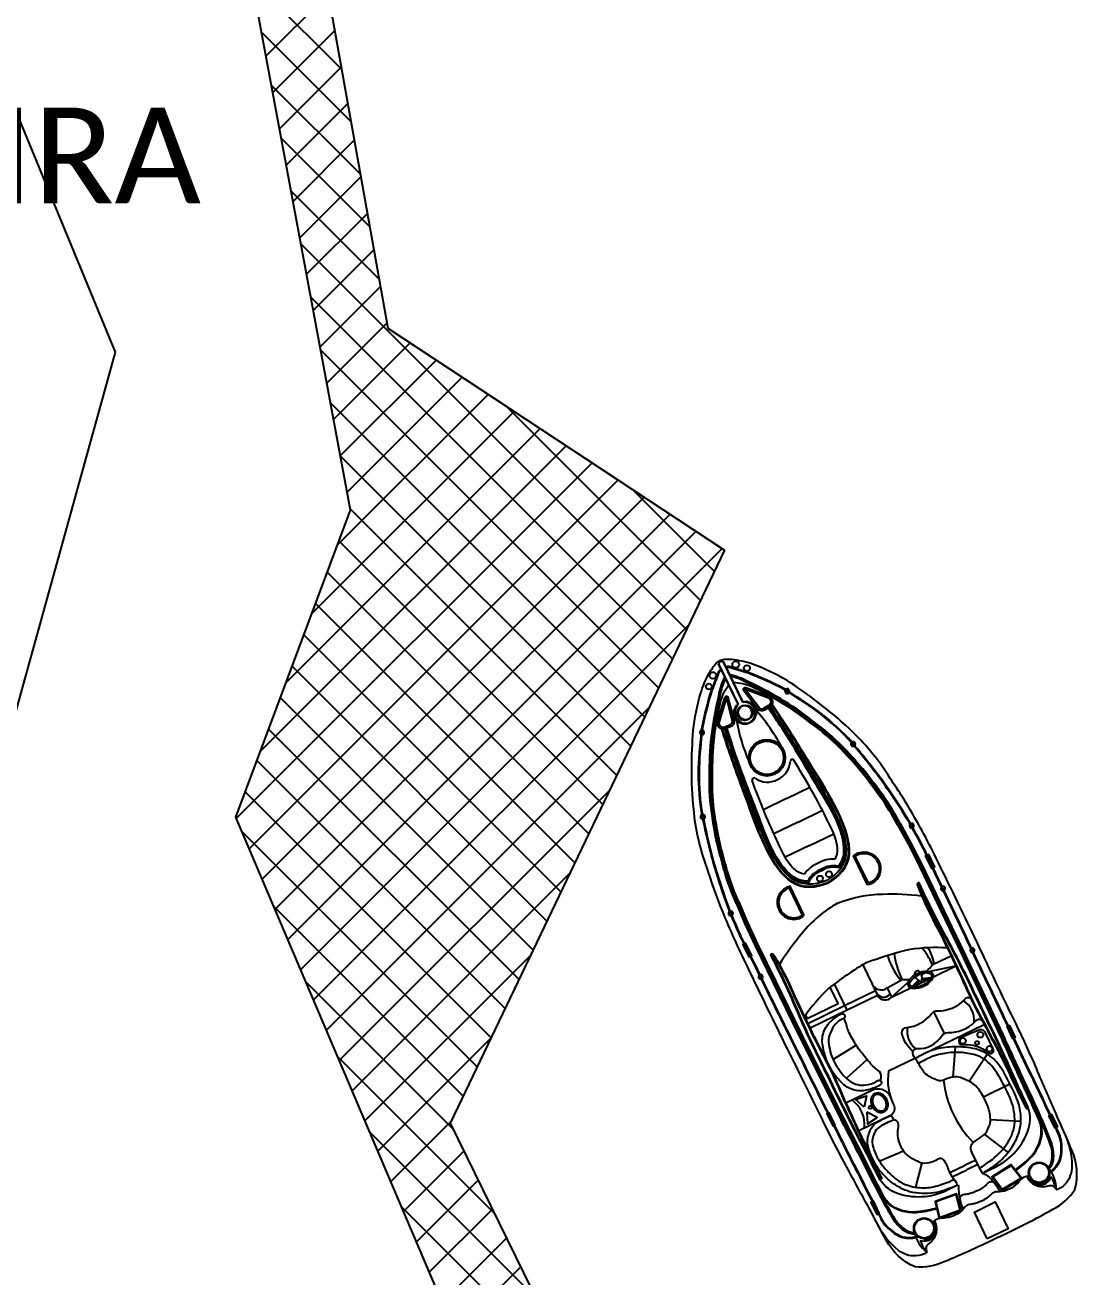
# Model space of a CAD drawing. Header units: metres. Extents: x 284941 to 286951, y 2024447 to 2026344.
# Drawn here: x 285543.8 to 285653.3, y 2024531.2 to 2024661.6 of the extents above; entities that cross this region are included whole.
import ezdxf

# ---------------------------------------------------------------- set-up
doc = ezdxf.new("R2010")
doc.units = ezdxf.units.M
for name, color, linetype in [('PORT', 5, 'Continuous'), ('PORT TEXT', 7, 'Continuous'), ('village', 3, 'Continuous')]:
    doc.layers.add(name, color=color, linetype=linetype)
doc.styles.get("Standard").update_dxf_attribs({"font": 'calibri.ttf'})

msp = doc.modelspace()

# ---------------------------------------------------------------- linework, layer by layer
at = {"color": 32, "true_color": 0xcd6928}
for p, q in [((285623.11, 2024581.03), (285625.53, 2024582.2)), ((285623.11, 2024581.03), (285620.69, 2024579.85)), ((285624.3, 2024578.57), (285626.83, 2024579.8)), ((285624.3, 2024578.57), (285621.77, 2024577.35)), ((285625.49, 2024576.12), (285628.03, 2024577.35)), ((285625.49, 2024576.12), (285622.95, 2024574.89)), ((285637.9, 2024563.01), (285640.73, 2024563.57)), ((285638.35, 2024562.41), (285640.73, 2024563.57)), ((285636.85, 2024562.1), (285636.19, 2024561.42)), ((285636.48, 2024561.5), (285637.89, 2024562.19)), ((285637.19, 2024562.27), (285638.16, 2024562.37)), ((285637.21, 2024562.12), (285638.07, 2024562.21)), ((285633.57, 2024561.28), (285634.03, 2024560.32)), ((285634.03, 2024560.32), (285635.78, 2024561.88)), ((285634.03, 2024560.32), (285636.03, 2024561.28)), ((285636.96, 2024561.99), (285636.38, 2024561.4)), ((285629.2, 2024559.44), (285625.32, 2024557.56)), ((285629.42, 2024558.97), (285625.55, 2024557.09)), ((285639.55, 2024556.55), (285638.45, 2024558.82)), ((285637.24, 2024554.34), (285643.69, 2024557.47)), ((285627.93, 2024553.83), (285630.35, 2024555.32)), ((285640.46, 2024551.99), (285640.71, 2024555.15)), ((285642.11, 2024551.58), (285644, 2024554.4)), ((285629.33, 2024551.87), (285631.49, 2024553.83)), ((285643.6, 2024549.95), (285646.34, 2024551.31)), ((285644.35, 2024547.59), (285647.51, 2024547.42)), ((285643.7, 2024546.03), (285646.18, 2024544.15)), ((285632.76, 2024543.25), (285635.28, 2024544.3)), ((285636.56, 2024540.52), (285637.21, 2024543.07)), ((285640.09, 2024542.05), (285641.64, 2024542.8)), ((285642.8, 2024543.36), (285641.64, 2024542.8)), ((285643.03, 2024542.9), (285641.87, 2024542.33)), ((285640.35, 2024541.6), (285641.87, 2024542.33)), ((285650.26, 2024541.37), (285650.32, 2024541.33)), ((285637.43, 2024535.15), (285637.43, 2024535.07))]:
    msp.add_line(p, q, dxfattribs=at)
for points in [[(285645.25, 2024535.36, -0.01736), (285639.53, 2024532.75, -0.12634), (285636.49, 2024532.22, -0.172899), (285633.49, 2024535.01, -0.013884), (285631.89, 2024538.02, -0.008973), (285629.56, 2024542.3, -0.01509), (285627, 2024547.24, 0.002245), (285623.2, 2024554.94, -0.003342), (285619.03, 2024563.51, -0.016984), (285616.42, 2024569.33, -0.024546), (285614.81, 2024573.87, -0.067942), (285613.43, 2024579.89, -0.033948), (285613.24, 2024584.15, -0.022001), (285613.39, 2024588.12, -0.042872), (285614.15, 2024591.93, -0.059514), (285615.02, 2024594.01, -0.046364), (285615.64, 2024594.94, -0.104882), (285616.15, 2024595.38, -0.104882)], [(285645.25, 2024535.36, 0.01736), (285650.84, 2024538.23, 0.12634), (285653.14, 2024540.29, 0.172899), (285652.81, 2024544.37, 0.013884), (285651.44, 2024547.5, 0.008973), (285649.52, 2024551.97, 0.01509), (285647.23, 2024557.05, -0.002245), (285643.53, 2024564.8, 0.003342), (285639.39, 2024573.38, 0.016984), (285636.44, 2024579.04, 0.024546), (285633.88, 2024583.11, 0.067942), (285630, 2024587.92, 0.033948), (285626.77, 2024590.72, 0.022001), (285623.57, 2024593.05, 0.042872), (285620.1, 2024594.82, 0.059514), (285617.93, 2024595.42, 0.046364), (285616.82, 2024595.51, 0.104882), (285616.15, 2024595.38, 0.104882)], [(285648.74, 2024551.97, -0.006425), (285646.51, 2024556.73, -0.002217), (285642.83, 2024564.46, 0.003368), (285638.69, 2024573.13, 0.024633), (285635.95, 2024578.52, 0.015037), (285633.78, 2024581.88, 0.025439), (285632.48, 2024583.7, 0.013843), (285629.54, 2024587.3, 0.040266), (285626.29, 2024590.19, 0.016729), (285622.9, 2024592.43, 0.029739), (285619.12, 2024594.15, -0.01525), (285617.26, 2024594.72, 0.132389), (285616.91, 2024594.75, 0.028442), (285616.76, 2024594.73, 0.028442)], [(285648.67, 2024551.94, -0.006424), (285646.44, 2024556.7, -0.002217), (285642.76, 2024564.43, 0.003368), (285638.62, 2024573.1, 0.024633), (285635.89, 2024578.49, 0.015038), (285633.71, 2024581.84, 0.025461), (285632.42, 2024583.65, 0.013839), (285629.49, 2024587.25, 0.040238), (285626.25, 2024590.13, 0.016715), (285622.86, 2024592.37, 0.029693), (285619.1, 2024594.07, -0.015234), (285617.23, 2024594.64, 0.134036), (285616.92, 2024594.68, 0.024879), (285616.8, 2024594.66, 0.024879)], [(285630.04, 2024542.91, 0.006425), (285627.69, 2024547.61, 0.002217), (285623.9, 2024555.29, -0.003368), (285619.66, 2024563.91, -0.024633), (285617.12, 2024569.4, -0.015037), (285615.83, 2024573.18, -0.025439), (285615.21, 2024575.33, -0.013843), (285614.2, 2024579.86, -0.040266), (285613.95, 2024584.2, -0.016729), (285614.29, 2024588.26, -0.029739), (285615.28, 2024592.28, 0.01525), (285615.99, 2024594.1, -0.132389), (285616.18, 2024594.4, -0.028442), (285616.28, 2024594.5, -0.028442)], [(285630.11, 2024542.94, 0.006424), (285627.76, 2024547.64, 0.002217), (285623.97, 2024555.32, -0.003368), (285619.73, 2024563.94, -0.024633), (285617.19, 2024569.42, -0.015038), (285615.91, 2024573.21, -0.025461), (285615.29, 2024575.35, -0.013839), (285614.28, 2024579.87, -0.040238), (285614.03, 2024584.2, -0.016715), (285614.36, 2024588.25, -0.029693), (285615.35, 2024592.26, 0.015234), (285616.06, 2024594.08, -0.134036), (285616.23, 2024594.35, -0.024879), (285616.32, 2024594.43, -0.024879)], [(285617.84, 2024570.12, -0.031596), (285616.63, 2024573.45, -0.004928), (285616.02, 2024575.72, -0.02844), (285615.27, 2024579.75, -0.042875), (285615.09, 2024583.87, -0.035347), (285615.35, 2024587.97, -0.024093), (285616.05, 2024591.73, -0.079837), (285616.68, 2024593.68)], [(285617.91, 2024570.15, -0.031592), (285616.71, 2024573.47, -0.004926), (285616.09, 2024575.74, -0.028436), (285615.34, 2024579.76, -0.042895), (285615.17, 2024583.86, -0.035363), (285615.43, 2024587.96, -0.024111), (285616.12, 2024591.72, -0.077658), (285616.72, 2024593.59, -0.077658)], [(285617.98, 2024570.18, -0.031588), (285616.78, 2024573.49, -0.004924), (285616.16, 2024575.75, -0.028433), (285615.42, 2024579.77, -0.042917), (285615.24, 2024583.86, -0.035379), (285615.5, 2024587.95, -0.02413), (285616.2, 2024591.7, -0.075408), (285616.76, 2024593.51, -0.075408)], [(285634.94, 2024578.41, 0.031596), (285633.08, 2024581.42, 0.004928), (285631.68, 2024583.31, 0.02844), (285628.97, 2024586.39, 0.042875), (285625.85, 2024589.08, 0.035347), (285622.46, 2024591.42, 0.024093), (285619.08, 2024593.2, 0.079837), (285617.16, 2024593.92)], [(285634.87, 2024578.37, 0.031592), (285633.01, 2024581.37, 0.004926), (285631.61, 2024583.26, 0.028436), (285628.92, 2024586.34, 0.042895), (285625.8, 2024589.02, 0.035363), (285622.43, 2024591.36, 0.024111), (285619.05, 2024593.13, 0.077658), (285617.2, 2024593.83, 0.077658)], [(285634.8, 2024578.34, 0.031588), (285632.95, 2024581.33, 0.004924), (285631.55, 2024583.21, 0.028433), (285628.86, 2024586.28, 0.042917), (285625.76, 2024588.96, 0.035379), (285622.39, 2024591.29, 0.02413), (285619.01, 2024593.07, 0.075408), (285617.25, 2024593.74, 0.075408)], [(285618.12, 2024570.25, -0.031581), (285616.93, 2024573.53, -0.00492), (285616.31, 2024575.79, -0.028426), (285615.57, 2024579.78, -0.042959), (285615.4, 2024583.86, -0.035411), (285615.65, 2024587.93, -0.028829), (285616.24, 2024591.08, -0.092336), (285617.08, 2024592.86, -0.080328)], [(285634.66, 2024578.27, 0.031581), (285632.83, 2024581.24, 0.00492), (285631.43, 2024583.12, 0.028426), (285628.76, 2024586.18, 0.042959), (285625.67, 2024588.84, 0.035411), (285622.31, 2024591.16, 0.028829), (285619.48, 2024592.65, 0.092336), (285617.56, 2024593.09, 0.080328)], [(285621.33, 2024590.54), (285620.79, 2024590.23, -0.382221), (285620.12, 2024590.3), (285618.69, 2024592.21, -0.786544), (285618.87, 2024592.59), (285621.28, 2024591.67, -0.616464), (285621.33, 2024590.54, -3.844907)], [(285616.75, 2024588.32), (285617.32, 2024588.55, 0.382221), (285617.68, 2024589.12), (285617.07, 2024591.43, 0.786544), (285616.65, 2024591.52), (285615.88, 2024589.06, 0.616464), (285616.75, 2024588.32, 3.844907)], [(285634.67, 2024578.26), (285635.75, 2024576.28), (285636.94, 2024573.95), (285638.77, 2024570.1), (285641.33, 2024564.82), (285645.34, 2024556.31, 0.002601), (285647.47, 2024551.66, -0.00441), (285649.28, 2024547.72, -0.002867), (285649.53, 2024547.12, -0.002867)], [(285634.8, 2024578.34), (285635.88, 2024576.35), (285637.08, 2024574.02), (285638.91, 2024570.16), (285641.47, 2024564.88), (285645.48, 2024556.37, 0.002601), (285647.61, 2024551.73, -0.00441), (285649.42, 2024547.78, -0.012997), (285650.53, 2024545.02, -0.113276), (285650.71, 2024543.41, -0.142458), (285650.36, 2024542.56, -0.142458)], [(285634.87, 2024578.37), (285635.95, 2024576.38), (285637.14, 2024574.05), (285638.98, 2024570.2), (285641.54, 2024564.92), (285645.55, 2024556.4, 0.002601), (285647.68, 2024551.76, -0.004411), (285649.49, 2024547.81, -0.013003), (285650.61, 2024545.04, -0.113337), (285650.79, 2024543.4, -0.144821), (285650.41, 2024542.5, -0.138987)], [(285634.94, 2024578.41), (285636.02, 2024576.42), (285637.21, 2024574.08), (285639.05, 2024570.23), (285641.61, 2024564.95), (285645.62, 2024556.44, 0.002601), (285647.75, 2024551.79, -0.004411), (285649.56, 2024547.84, -0.013009), (285650.68, 2024545.07, -0.113396), (285650.86, 2024543.39, -0.146005), (285650.45, 2024542.44, -1.595219)], [(285631.54, 2024572.02), (285630.07, 2024575.06, -0.483063), (285632.7, 2024574.5, -0.50024), (285631.54, 2024572.02, -0.418424)], [(285624.95, 2024568.83), (285623.48, 2024571.87, 0.483063), (285622.29, 2024569.45, 0.50024), (285624.95, 2024568.83, 0.418424)], [(285643.52, 2024542), (285644.89, 2024542.66, 0.202722), (285648.3, 2024546.58, 0.178768), (285648.16, 2024549.1, -0.010028), (285646.17, 2024553.44, 0.005356), (285642.79, 2024560.55, 0.016605), (285639.92, 2024566.25, -0.018921), (285636.96, 2024572.16, 0.925873), (285636.72, 2024572.08, 0.041202), (285637.13, 2024570.98, 0.024461), (285638.78, 2024567.56, -0.012888), (285641.92, 2024560.97, 0.019359), (285643.86, 2024557.16, -0.002375), (285646.11, 2024552.76, 0.006386), (285647.46, 2024549.91, 0.013656), (285648.02, 2024548.79, 0.862706), (285648.25, 2024548.87, -0.648089)], [(285648.17, 2024548.85, 0.016488), (285648.09, 2024549.07, -0.010023), (285646.1, 2024553.41, 0.005356), (285642.72, 2024560.52, 0.016607), (285639.85, 2024566.21, -0.018921), (285636.89, 2024572.13, -0.01143), (285636.89, 2024572.13, 0.913283), (285636.79, 2024572.1, 0.041174), (285637.2, 2024571.01, 0.024478), (285638.85, 2024567.6, -0.012889), (285641.99, 2024561, 0.019362), (285643.93, 2024557.2, -0.002377), (285646.18, 2024552.79, 0.006391), (285647.53, 2024549.95, 0.013664), (285648.09, 2024548.82, -0.000701), (285648.09, 2024548.82, 0.819976), (285648.17, 2024548.85, 0.819976)], [(285617.84, 2024570.12), (285618.73, 2024568.04), (285619.83, 2024565.66), (285621.71, 2024561.82), (285624.27, 2024556.54), (285628.47, 2024548.13, -0.002601), (285630.8, 2024543.58, 0.004411), (285632.78, 2024539.71, 0.013009), (285634.26, 2024537.11, 0.113396), (285635.47, 2024535.93, 0.146005), (285636.47, 2024535.66, 1.595219)], [(285617.91, 2024570.15), (285618.8, 2024568.07), (285619.9, 2024565.69), (285621.78, 2024561.86), (285624.34, 2024556.58), (285628.54, 2024548.16, -0.002601), (285630.87, 2024543.61, 0.004411), (285632.85, 2024539.75, 0.013003), (285634.33, 2024537.15, 0.113337), (285635.51, 2024535.99, 0.144821), (285636.45, 2024535.74, 0.138987)], [(285617.98, 2024570.18), (285618.87, 2024568.1), (285619.97, 2024565.72), (285621.85, 2024561.89), (285624.41, 2024556.61), (285628.61, 2024548.2, -0.002601), (285630.94, 2024543.65, 0.00441), (285632.92, 2024539.78, 0.012997), (285634.39, 2024537.19, 0.113276), (285635.55, 2024536.06, 0.142458), (285636.43, 2024535.81, 0.142458)], [(285618.12, 2024570.24), (285619.01, 2024568.16), (285620.1, 2024565.79), (285621.99, 2024561.96), (285624.55, 2024556.68), (285628.75, 2024548.27, -0.002601), (285631.08, 2024543.72, 0.00441), (285633.05, 2024539.85, 0.002867), (285633.37, 2024539.28, 0.002867)], [(285628.41, 2024570.1, 0.096403), (285624.73, 2024566.99, 0.040538), (285622.36, 2024563.71, 1.92312)], [(285628.41, 2024570.1, -0.096403), (285633.13, 2024571.06, -0.040538), (285637.17, 2024570.89, -1.92312)], [(285640.99, 2024540.77), (285639.74, 2024540.16, -0.202722), (285634.55, 2024539.91, -0.178768), (285632.66, 2024541.59, 0.010028), (285630.49, 2024545.84, -0.005356), (285626.99, 2024552.9, -0.016605), (285624.3, 2024558.67, 0.018921), (285621.49, 2024564.66, -0.925873), (285621.71, 2024564.8, -0.041202), (285622.32, 2024563.8, -0.024461), (285623.98, 2024560.39, 0.012888), (285627.2, 2024553.84, -0.019359), (285628.99, 2024549.95, 0.002375), (285631.06, 2024545.46, -0.006386), (285632.45, 2024542.64, -0.013656), (285632.99, 2024541.5, -0.862706), (285632.79, 2024541.37, 0.648089)], [(285632.85, 2024541.42, -0.016488), (285632.73, 2024541.62, 0.010023), (285630.56, 2024545.87, -0.005356), (285627.06, 2024552.93, -0.016607), (285624.37, 2024558.7, 0.018921), (285621.56, 2024564.69, 0.01143), (285621.56, 2024564.7, -0.913283), (285621.64, 2024564.76, -0.041174), (285622.25, 2024563.76, -0.024478), (285623.91, 2024560.36, 0.012889), (285627.13, 2024553.8, -0.019362), (285628.92, 2024549.92, 0.002377), (285630.99, 2024545.43, -0.006391), (285632.39, 2024542.61, -0.013664), (285632.92, 2024541.47, 0.000701), (285632.92, 2024541.47, -0.819976), (285632.85, 2024541.42, -0.819976)], [(285631.4, 2024563.92, -0.033687), (285635.98, 2024565.33, -0.051879), (285639.81, 2024565.49, -1.92312)], [(285631.4, 2024563.92, 0.033687), (285627.46, 2024561.21, 0.051879), (285624.96, 2024558.29, 1.92312)], [(285631.04, 2024563.68), (285632.01, 2024561.68, 0.462925), (285633.57, 2024561.28), (285635.13, 2024562.16)], [(285632.01, 2024561.68), (285632.43, 2024560.82, 0.545737), (285633.88, 2024560.64, 0.282905)], [(285632.43, 2024560.82), (285632.58, 2024560.5, 0.516839), (285634.03, 2024560.32, 0.282905)], [(285636.26, 2024554.68, -0.164009), (285635.1, 2024556.59, -0.407559), (285635.62, 2024557.17, 0.20466), (285638.16, 2024558.55, -0.28657), (285638.84, 2024558.9, 0.198759), (285641.61, 2024560.02, -0.45148), (285642.33, 2024560.21, -1.463971)], [(285636.54, 2024553.96, -0.291269), (285636.26, 2024554.69, -0.299867), (285636.68, 2024554.97, 0.273478), (285639.26, 2024556.28, -0.28657), (285639.94, 2024556.63, 0.198759), (285642.71, 2024557.75, -0.45148), (285643.43, 2024557.95, -1.463971)], [(285636.54, 2024553.96), (285633.73, 2024552.6, 0.158322), (285634.25, 2024549.12, -0.417676), (285633.93, 2024548), (285630.62, 2024546.4)], [(285643.52, 2024542), (285643.21, 2024542.53), (285642.4, 2024544.19, -0.448043), (285642.79, 2024545.36, 0.025561), (285643.57, 2024545.91, 0.15676), (285644.17, 2024546.83, 0.144288), (285644.34, 2024547.63, 0.079427), (285643.99, 2024549.14, 0.054179), (285643.15, 2024550.67, 0.127294), (285642.08, 2024551.59, -0.025195), (285641.2, 2024551.96, 0.112656), (285640.45, 2024551.99, 0.061652), (285639.56, 2024551.71, -0.222278), (285638.79, 2024551.68, -0.049109), (285638.12, 2024551.98, -0.09997), (285637.48, 2024552.45, -0.045992), (285636.83, 2024553.42), (285636.54, 2024553.96)], [(285648.67, 2024551.94, 0.002941), (285650.29, 2024548.48, -0.002014), (285651.3, 2024546.27, -0.130992), (285651.66, 2024544.56, -0.261832), (285650.62, 2024542.18, -0.261832)], [(285648.74, 2024551.97, 0.002942), (285650.35, 2024548.52, -0.002013), (285651.37, 2024546.31, -0.130442), (285651.73, 2024544.56, -0.261246), (285650.67, 2024542.12, -0.209197)], [(285629.28, 2024549.32), (285632.22, 2024550.74, -0.406088), (285633.97, 2024549.78)], [(285646.94, 2024542.33, 0.043334), (285648.32, 2024543.5, 0.18333), (285649.63, 2024546.11, 0.123985), (285649.15, 2024548.2, -0.015377), (285648.59, 2024549.61)], [(285646.99, 2024542.27, 0.043195), (285648.37, 2024543.44, 0.183415), (285649.71, 2024546.1, 0.094511), (285649.43, 2024547.76)], [(285651.17, 2024540.28, 0.164393), (285652.19, 2024540.94, 0.188684), (285652.85, 2024542.72, 0.10758), (285652.07, 2024546.13)], [(285630.04, 2024542.91, -0.002942), (285631.76, 2024539.5, 0.002013), (285632.87, 2024537.34, 0.130442), (285634.01, 2024535.97, 0.261246), (285636.59, 2024535.29, 0.209197)], [(285630.11, 2024542.95, -0.002941), (285631.83, 2024539.54, 0.002014), (285632.93, 2024537.37, 0.130992), (285634.06, 2024536.03, 0.261832), (285636.57, 2024535.37, 0.261832)], [(285638.73, 2024538.35, -0.043334), (285636.96, 2024537.99, -0.18333), (285634.1, 2024538.58, -0.123985), (285632.75, 2024540.25, 0.015377), (285631.99, 2024541.57)], [(285638.75, 2024538.28, -0.043195), (285636.97, 2024537.91, -0.183415), (285634.06, 2024538.52, -0.094511), (285632.93, 2024539.76)], [(285637.72, 2024533.76, -0.164393), (285636.58, 2024533.37, -0.188684), (285634.76, 2024533.95, -0.10758), (285632.57, 2024536.68)]]:
    msp.add_lwpolyline(points, format="xyb", dxfattribs=at)
for points in [[(285618.06, 2024590.84), (285616.01, 2024595.06)], [(285616.01, 2024595.06), (285618.07, 2024590.81)], [(285616.49, 2024595.29), (285618.56, 2024591.04)], [(285618.54, 2024591.07), (285616.49, 2024595.29)], [(285638.31, 2024573.78), (285638.22, 2024573.73), (285637.58, 2024575.05), (285637.68, 2024575.1)], [(285637.75, 2024575.13), (285637.87, 2024575.19), (285638.51, 2024573.87), (285638.38, 2024573.81)], [(285619.39, 2024564.6), (285619.48, 2024564.65), (285618.84, 2024565.96), (285618.74, 2024565.92)], [(285618.67, 2024565.88), (285618.55, 2024565.82), (285619.19, 2024564.51), (285619.32, 2024564.57)], [(285638.29, 2024563.72), (285640.23, 2024564.63)], [(285625.08, 2024558.45), (285625.25, 2024558.09), (285628.48, 2024559.66), (285627.65, 2024561.36)], [(285632.58, 2024560.5), (285629.42, 2024558.97), (285628.1, 2024561.7)], [(285632.35, 2024560.97), (285629.2, 2024559.44)], [(285646.74, 2024556.04), (285646.67, 2024556), (285646.06, 2024557.26), (285646.15, 2024557.3)], [(285646.22, 2024557.34), (285646.31, 2024557.38), (285646.92, 2024556.12), (285646.81, 2024556.07)], [(285627.4, 2024548.21), (285627.31, 2024548.17), (285627.92, 2024546.91), (285628.02, 2024546.96)], [(285628.09, 2024546.99), (285628.16, 2024547.03), (285627.55, 2024548.29), (285627.46, 2024548.24)], [(285651.1, 2024546.72), (285651.05, 2024546.7), (285650.43, 2024547.97), (285650.51, 2024548.01)], [(285650.57, 2024548.04), (285650.7, 2024548.1), (285651.32, 2024546.83), (285651.17, 2024546.75)], [(285632, 2024539.03), (285631.87, 2024538.97), (285632.49, 2024537.7), (285632.64, 2024537.77)], [(285632.71, 2024537.81), (285632.76, 2024537.83), (285632.14, 2024539.1), (285632.07, 2024539.07)]]:
    msp.add_lwpolyline(points, dxfattribs=at)
for points in [[(285621.23, 2024590.7), (285620.69, 2024590.39, -0.383069), (285620.27, 2024590.42), (285618.82, 2024592.35, -0.853636), (285618.82, 2024592.41), (285621.21, 2024591.5, -0.613527)], [(285616.68, 2024588.49), (285617.26, 2024588.73, 0.383069), (285617.49, 2024589.08), (285616.88, 2024591.41, 0.853636), (285616.83, 2024591.44), (285616.07, 2024589.01, 0.613527)], [(285631.63, 2024572.2), (285630.26, 2024575.02, -0.460147), (285632.57, 2024574.43, -0.47706)], [(285624.76, 2024568.88), (285623.4, 2024571.69, 0.460147), (285622.43, 2024569.52, 0.47706)], [(285641.22, 2024556.09, 0.917705), (285641.57, 2024555.38, -0.209704), (285644.05, 2024554.56, 0.850912), (285644.62, 2024554.95), (285643.81, 2024556.61, 0.435659), (285643.11, 2024556.87)]]:
    msp.add_lwpolyline(points, format="xyb", close=True, dxfattribs=at)
for points in [[(285631.19, 2024548.87), (285630.28, 2024549.67), (285631.43, 2024550.06)], [(285631.45, 2024548.33), (285631.52, 2024547.12), (285632.54, 2024547.78)], [(285645.55, 2024540.18), (285644.48, 2024541.62), (285646.5, 2024542.88), (285647.63, 2024541.45)], [(285645.57, 2024540.28), (285644.59, 2024541.6), (285646.48, 2024542.78), (285647.52, 2024541.47)], [(285641.29, 2024538.11), (285640.81, 2024539.85), (285638.57, 2024539.04), (285638.99, 2024537.26)], [(285641.19, 2024538.16), (285640.76, 2024539.75), (285638.66, 2024538.99), (285639.04, 2024537.37)], [(285644.01, 2024535.15), (285642.66, 2024537.94), (285644.83, 2024538.99), (285646.18, 2024536.2)]]:
    msp.add_lwpolyline(points, close=True, dxfattribs=at)
for centre, radius in [((285617.81, 2024594.99), 0.349), ((285618.98, 2024594.6), 0.313), ((285615.43, 2024593.84), 0.349), ((285615.01, 2024592.68), 0.313), ((285618.85, 2024589.98), 0.771), ((285618.72, 2024589.92), 0.771), ((285621.06, 2024585.26), 1.9), ((285621.06, 2024585.26), 1.9), ((285621.06, 2024585.26), 1.74), ((285621.06, 2024585.26), 1.74), ((285626.58, 2024572.67), 0.305), ((285627.52, 2024573.13), 0.305), ((285641.47, 2024555.77), 0.304), ((285642.94, 2024555.56), 0.197), ((285643.28, 2024556.41), 0.304), ((285644.23, 2024554.94), 0.304), ((285631.82, 2024548.84), 0.163), ((285649.4, 2024542.04), 1.09), ((285649.4, 2024542.04), 1.01), ((285637.43, 2024536.24), 1.09), ((285637.43, 2024536.24), 1.01)]:
    msp.add_circle(centre, radius, dxfattribs=at)
for centre, radius, start, end in [((285616.41, 2024594.84), 0.456, 79.7707, 151.956), ((285616.41, 2024594.84), 0.456, 79.7707, 151.956), ((285623.17, 2024592.2), 0.237, 154.2707, 321.8531), ((285623.17, 2024592.2), 0.237, 340.4909, 135.633), ((285618.72, 2024589.92), 1.13, 125.7474, 98.1969), ((285618.85, 2024589.98), 1.13, 133.5299, 105.9794), ((285637.72, 2024592.71), 20.14, 189.1908, 204.2616), ((285604.89, 2024576.8), 20.14, 27.4652, 42.536), ((285614.3, 2024587.9), 0.237, 96.0938, 251.2359), ((285614.3, 2024587.9), 0.237, 269.8736, 77.4561), ((285630.03, 2024586.69), 0.237, 142.8826, 297.5168), ((285630.03, 2024586.69), 0.237, 316.1519, 124.2475), ((285621.23, 2024585.08), 2.28, 294.123, 355.9242), ((285623.7, 2024584.9), 0.202, 30.201, 176.6688), ((285619.7, 2024582.96), 0.202, 55.058, 201.5257), ((285621.1, 2024585.01), 2.28, 235.8026, 297.6037), ((285614.38, 2024579.11), 0.237, 107.4792, 275.5749), ((285614.38, 2024579.11), 0.237, 294.21, 88.8442), ((285636.13, 2024578.18), 0.237, 133.2027, 285.4784), ((285636.13, 2024578.18), 0.237, 304.1372, 114.5438), ((285627.38, 2024571.56), 2.89, 110.1369, 146.7393), ((285627.9, 2024571.81), 2.89, 84.9875, 121.5899), ((285627.99, 2024571.72), 2.3, 76.8252, 124.5749), ((285627.99, 2024571.72), 2.15, 73.3678, 124.5749), ((285627.4, 2024571.43), 2.3, 107.1518, 154.9016), ((285627.4, 2024571.43), 2.15, 107.1518, 158.359), ((285639.39, 2024571.64), 0.237, 129.4935, 282.074), ((285639.39, 2024571.64), 0.237, 300.7342, 110.8333), ((285617.29, 2024569.04), 0.237, 117.183, 287.5895), ((285617.29, 2024569.04), 0.237, 306.2484, 98.5241), ((285642.45, 2024565.2), 0.237, 127.0854, 283.3345), ((285642.45, 2024565.2), 0.237, 301.9587, 108.4612), ((285635.35, 2024565.7), 3.55, 311.2976, 326.0534), ((285620.4, 2024562.44), 0.237, 120.8935, 290.9926), ((285620.4, 2024562.44), 0.237, 309.6528, 102.2333), ((285635.35, 2024565.7), 3.55, 266.4884, 279.8394), ((285635.35, 2024565.7), 3.55, 285.8125, 290.0524), ((285636.76, 2024562.72), 0.347, 36.6657, 195.0113), ((285637.57, 2024563.09), 1.24, 201.9788, 202.2481), ((285637.57, 2024563.09), 1.24, 211.4659, 237.4588), ((285637.05, 2024562.12), 0.166, 205.8634, 25.8634), ((285635.97, 2024562.32), 1.24, 29.4786, 29.748), ((285635.97, 2024562.32), 1.24, 354.268, 21.9081), ((285635.35, 2024565.7), 3.55, 300.7659, 307.1052), ((285640.41, 2024557.97), 2.24, 352.4878, 60.6353), ((285637.9, 2024556.75), 2.24, 169.0634, 233.2676), ((285650.53, 2024552.98), 11.17, 186.7629, 224.2355), ((285628.11, 2024547.05), 3.12, 353.332, 55.2194), ((285647.66, 2024540.31), 3.52, 359.5321, 39.8677), ((285649.4, 2024542.04), 1.32, 195.1892, 340.0908), ((285649.4, 2024542.04), 1.17, 195.1892, 322.1391), ((285647.71, 2024539.64), 3.52, 10.5055, 33.738), ((285637.43, 2024536.24), 1.32, 251.636, 36.5376), ((285637.43, 2024536.24), 1.17, 269.5877, 36.5376), ((285639.87, 2024536.54), 3.52, 191.8591, 232.1947), ((285640.36, 2024536.07), 3.52, 197.9888, 221.2213)]:
    msp.add_arc(centre, radius, start, end, dxfattribs=at)
for start_param, end_param in [(0.830012, 1.576846), (4.712389, 5.232342)]:
    msp.add_ellipse((285636.71, 2024562.95), major_axis=(-1.81, 3.73), ratio=0.425319, start_param=start_param, end_param=end_param, dxfattribs=at)
for centre, major_axis, ratio in [((285637.05, 2024562.12), (1.27, 0.62), 0.533092), ((285632.77, 2024549.33), (-0.429, 0.997), 0.758117)]:
    msp.add_ellipse(centre, major_axis=major_axis, ratio=ratio, dxfattribs=at)
for points, knots in [([(285627.37, 2024572.24), (285628.53, 2024572.93), (285629.55, 2024574), (285629.61, 2024576.76), (285629.1, 2024578.1), (285627.43, 2024581.68), (285625.97, 2024583.78), (285623.65, 2024587.61), (285622.63, 2024589.15), (285621.56, 2024590.75)], [0, 0, 0, 0, 0.0480884, 0.0480884, 0.0961768, 0.0961768, 0.1985377, 0.1985377, 0.2704106, 0.2704106, 0.2704106, 0.2704106]), ([(285627.4, 2024572.17), (285628.54, 2024572.84), (285629.57, 2024573.87), (285629.72, 2024576.57), (285629.26, 2024577.89), (285627.64, 2024581.48), (285626.18, 2024583.57), (285623.82, 2024587.5), (285622.74, 2024589.14), (285621.6, 2024590.83)], [0, 0, 0, 0, 0.0462196, 0.0462196, 0.0924392, 0.0924392, 0.1947325, 0.1947325, 0.2709084, 0.2709084, 0.2709084, 0.2709084]), ([(285628.51, 2024573.96), (285628.83, 2024574.39), (285629.05, 2024574.86), (285629.15, 2024576.57), (285628.7, 2024577.86), (285627.68, 2024580.05), (285627.03, 2024581.05), (285625.17, 2024584.16), (285623.96, 2024586.28), (285622.16, 2024589.03), (285621.69, 2024589.74), (285621.21, 2024590.45)], [0.0248254, 0.0248254, 0.0248254, 0.0248254, 0.0474598, 0.0474598, 0.0949196, 0.0949196, 0.1423794, 0.1423794, 0.237299, 0.237299, 0.2709084, 0.2709084, 0.2709084, 0.2709084]), ([(285628.6, 2024573.77), (285628.78, 2024574), (285629.44, 2024575.05), (285628.94, 2024578.32), (285626.49, 2024582.15), (285624, 2024586.57), (285622.11, 2024589.39), (285621.33, 2024590.54)], [0.0234044, 0.0234044, 0.0234044, 0.0234044, 0.0350942, 0.0739111, 0.138251, 0.2165713, 0.2709084, 0.2709084, 0.2709084, 0.2709084]), ([(285627.25, 2024572.43), (285628.44, 2024573.14), (285629.38, 2024574.22), (285629.32, 2024577), (285628.75, 2024578.35), (285626.99, 2024581.96), (285625.51, 2024584.13), (285623.24, 2024587.82), (285622.32, 2024589.21), (285621.4, 2024590.58)], [0, 0, 0, 0, 0.0508337, 0.0508337, 0.1016674, 0.1016674, 0.2060328, 0.2060328, 0.2709084, 0.2709084, 0.2709084, 0.2709084]), ([(285627.4, 2024572.17), (285626.18, 2024571.7), (285624.73, 2024571.52), (285622.52, 2024573.07), (285621.77, 2024574.26), (285619.95, 2024577.75), (285619.22, 2024580.19), (285617.59, 2024584.48), (285616.97, 2024586.34), (285616.35, 2024588.29)], [0, 0, 0, 0, 0.0462196, 0.0462196, 0.0924392, 0.0924392, 0.1947325, 0.1947325, 0.2709084, 0.2709084, 0.2709084, 0.2709084]), ([(285627.38, 2024572.24), (285626.11, 2024571.75), (285624.64, 2024571.62), (285622.43, 2024573.28), (285621.7, 2024574.51), (285619.92, 2024578.05), (285619.18, 2024580.49), (285617.61, 2024584.68), (285617.03, 2024586.44), (285616.44, 2024588.27)], [0, 0, 0, 0, 0.0480884, 0.0480884, 0.0961768, 0.0961768, 0.1985377, 0.1985377, 0.2704106, 0.2704106, 0.2704106, 0.2704106]), ([(285627.29, 2024572.46), (285626, 2024571.96), (285624.57, 2024571.89), (285622.42, 2024573.66), (285621.72, 2024574.94), (285619.98, 2024578.56), (285619.19, 2024581.06), (285617.7, 2024585.13), (285617.18, 2024586.71), (285616.67, 2024588.29)], [0, 0, 0, 0, 0.0508337, 0.0508337, 0.1016674, 0.1016674, 0.2060328, 0.2060328, 0.2709084, 0.2709084, 0.2709084, 0.2709084]), ([(285625.41, 2024572.22), (285625.11, 2024572.22), (285623.88, 2024572.35), (285621.63, 2024574.77), (285620.13, 2024579.07), (285618.21, 2024583.76), (285617.17, 2024586.99), (285616.74, 2024588.32)], [0.0234044, 0.0234044, 0.0234044, 0.0234044, 0.0350942, 0.0739111, 0.138251, 0.2165713, 0.2709084, 0.2709084, 0.2709084, 0.2709084]), ([(285625.32, 2024572.41), (285624.78, 2024572.42), (285624.27, 2024572.55), (285622.87, 2024573.53), (285622.13, 2024574.68), (285621.05, 2024576.84), (285620.66, 2024577.96), (285619.38, 2024581.35), (285618.46, 2024583.61), (285617.42, 2024586.73), (285617.15, 2024587.54), (285616.89, 2024588.36)], [0.0248254, 0.0248254, 0.0248254, 0.0248254, 0.0474598, 0.0474598, 0.0949196, 0.0949196, 0.1423794, 0.1423794, 0.237299, 0.237299, 0.2709084, 0.2709084, 0.2709084, 0.2709084]), ([(285628.15, 2024574.69), (285628.97, 2024576.06), (285627.63, 2024578.15), (285626.58, 2024580.37), (285624.97, 2024583.18), (285623.87, 2024585.01)], [0.0313661, 0.0313661, 0.0313661, 0.0313661, 0.1084744, 0.1084744, 0.1920729, 0.1920729, 0.1920729, 0.1920729]), ([(285624.96, 2024573.14), (285623.38, 2024573.35), (285622.58, 2024575.7), (285621.48, 2024577.9), (285620.27, 2024580.9), (285619.51, 2024582.89)], [0.0313661, 0.0313661, 0.0313661, 0.0313661, 0.1084744, 0.1084744, 0.1920729, 0.1920729, 0.1920729, 0.1920729]), ([(285638.18, 2024562.67), (285638.11, 2024562.81), (285637.84, 2024562.92), (285636.69, 2024562.76), (285635.84, 2024561.96), (285635.96, 2024561.32), (285636.88, 2024561.27), (285638.07, 2024562.05), (285638.27, 2024562.48), (285638.18, 2024562.67)], [0, 0, 0, 0, 1.031451, 1.031451, 2.992455, 2.992455, 4.95346, 4.95346, 6.283185, 6.283185, 6.283185, 6.283185]), ([(285643.21, 2024542.53), (285644.73, 2024543.41), (285645.94, 2024544.51), (285647.15, 2024547.37), (285646.85, 2024548.96), (285645.31, 2024552.01), (285644.51, 2024553.61), (285641.75, 2024554.71), (285639.89, 2024554.7), (285637.86, 2024553.99), (285637.37, 2024553.72), (285636.83, 2024553.42)], [0, 0, 0, 0, 0.0684102, 0.0684102, 0.1368204, 0.1368204, 0.2052306, 0.2052306, 0.2736407, 0.2736407, 0.2974604, 0.2974604, 0.2974604, 0.2974604]), ([(285632.41, 2024550.19), (285632.07, 2024550.04), (285631.95, 2024549.4), (285632.52, 2024548.44), (285633.06, 2024548.31), (285633.58, 2024548.9), (285633.49, 2024549.64), (285632.88, 2024550.21), (285632.61, 2024550.27), (285632.41, 2024550.19)], [0, 0, 0, 0, 1.743273, 1.743273, 3.486547, 3.486547, 5.22982, 5.22982, 6.283185, 6.283185, 6.283185, 6.283185]), ([(285642.93, 2024540.14), (285642.73, 2024540.05), (285642.41, 2024539.9), (285641.88, 2024539.77), (285641.39, 2024539.76), (285641.19, 2024539.53), (285641.12, 2024539.44)], [0, 0, 0, 0, 0.00840925, 0.01405459, 0.02148076, 0.02583256, 0.02583256, 0.02583256, 0.02583256]), ([(285642.93, 2024540.14), (285643.12, 2024540.24), (285643.45, 2024540.4), (285643.88, 2024540.73), (285644.18, 2024541.11), (285644.49, 2024541.13), (285644.6, 2024541.13)], [0, 0, 0, 0, 0.00840925, 0.01405459, 0.02148076, 0.02583256, 0.02583256, 0.02583256, 0.02583256])]:
    msp.add_open_spline(points, degree=3, knots=knots, dxfattribs=at)
for points in [[(285633.6, 2024564.68), (285633.87, 2024563.83), (285634.31, 2024562.93), (285634.99, 2024562.09)], [(285637.83, 2024565.51), (285638.09, 2024564.98), (285638.31, 2024564.4), (285638.45, 2024563.77)]]:
    msp.add_open_spline(points, degree=3, dxfattribs=at)
for points in [[(285628.63, 2024557.88), (285628.89, 2024558.03), (285629.19, 2024558.26), (285629.02, 2024558.57), (285628.44, 2024558.37), (285627.5, 2024557.6), (285626.86, 2024556.27), (285626.99, 2024554.67), (285627.48, 2024553.28), (285628.46, 2024551.81), (285629.81, 2024550.76), (285630.89, 2024550.55), (285632.29, 2024550.89), (285632.84, 2024551.19), (285633, 2024551.45), (285632.75, 2024551.66), (285632.44, 2024551.55), (285631.37, 2024551.18), (285630.51, 2024551.21), (285629.69, 2024551.59), (285629.03, 2024552.17), (285628.38, 2024553.06), (285627.87, 2024553.97), (285627.6, 2024554.9), (285627.48, 2024555.9), (285627.78, 2024556.85), (285628.36, 2024557.68), (285628.63, 2024557.88)], [(285632.89, 2024551.61), (285632.96, 2024551.99), (285632.87, 2024552.41), (285632.33, 2024552.94), (285631.89, 2024553.36), (285631.27, 2024554.1), (285630.4, 2024555.25), (285630.01, 2024555.91), (285629.63, 2024556.61), (285629.41, 2024557.18), (285629.25, 2024557.72), (285629.07, 2024558.12)], [(285643.52, 2024542), (285644.99, 2024542.95), (285646.39, 2024544.44), (285647.2, 2024545.92), (285647.51, 2024547.85), (285647.19, 2024549.48), (285646.24, 2024551.51), (285645, 2024553.54), (285643.49, 2024554.68), (285641.43, 2024555.12), (285639.64, 2024555.09), (285637.79, 2024554.6), (285636.54, 2024553.96)], [(285634.19, 2024547.58), (285634.56, 2024547.45), (285634.74, 2024546.93), (285634.65, 2024546.25), (285634.73, 2024545.5), (285635.14, 2024544.51), (285635.64, 2024543.9), (285636.52, 2024543.35), (285637.24, 2024543.06), (285638.19, 2024543.16), (285638.78, 2024543.42), (285639.2, 2024543.56), (285639.48, 2024543.34), (285639.82, 2024542.69), (285640.48, 2024541.43), (285640.83, 2024540.81), (285640.15, 2024540.42), (285638.72, 2024539.97), (285637.56, 2024539.88), (285636.25, 2024539.98), (285634.96, 2024540.45), (285633.94, 2024541.12), (285633.11, 2024541.92), (285632.41, 2024542.82), (285631.87, 2024543.9), (285631.54, 2024545.07), (285631.58, 2024545.76), (285631.8, 2024546.42), (285632.41, 2024547.23), (285632.94, 2024547.52), (285633.62, 2024547.85), (285634.04, 2024547.92), (285634.19, 2024547.58), (285633.89, 2024547.37), (285633.15, 2024547.04), (285632.57, 2024546.63), (285632.18, 2024546.01), (285632.02, 2024545.37), (285632.15, 2024544.61), (285632.72, 2024543.32), (285633.45, 2024542.37), (285634.24, 2024541.6), (285635, 2024541.04), (285635.62, 2024540.76), (285636.45, 2024540.54), (285637.45, 2024540.47), (285638.2, 2024540.54), (285639.03, 2024540.75), (285639.69, 2024540.98), (285640.16, 2024541.16), (285640.51, 2024541.28), (285640.7, 2024541.14)], [(285643.43, 2024539.11), (285644, 2024539.42), (285644.34, 2024539.69), (285644.78, 2024540.05), (285645.27, 2024540.09), (285646.27, 2024540.34), (285647.17, 2024540.95), (285647.56, 2024541.4), (285647.86, 2024541.6), (285648.35, 2024541.75)], [(285643.52, 2024542), (285644.07, 2024541.69), (285644.58, 2024541.16), (285645.37, 2024540.09)], [(285640.99, 2024540.77), (285641.01, 2024540.21), (285641.11, 2024539.48), (285641.46, 2024538.2)], [(285648.89, 2024540.82), (285649.35, 2024540.64), (285650.21, 2024540.63), (285650.68, 2024540.71), (285651.01, 2024540.53), (285651.17, 2024540.28)], [(285643.43, 2024539.11), (285642.84, 2024538.86), (285642.42, 2024538.76), (285641.86, 2024538.63), (285641.52, 2024538.27), (285640.71, 2024537.64), (285639.67, 2024537.32), (285639.08, 2024537.28), (285638.74, 2024537.18), (285638.31, 2024536.89)], [(285638.7, 2024535.88), (285638.56, 2024535.41), (285638.04, 2024534.73), (285637.69, 2024534.41), (285637.63, 2024534.04), (285637.72, 2024533.76)]]:
    msp.add_spline(points, degree=3, dxfattribs=at)
at = {"layer": 'PORT'}
for p, q in [((285567.82, 2024707.22), (285581.59, 2024630)), ((285577.68, 2024611.06), (285563.65, 2024686.7)), ((285581.59, 2024630), (285616.65, 2024606.9)), ((285565.74, 2024579.06), (285577.68, 2024611.06)), ((285616.65, 2024606.9), (285588.08, 2024547.19)), ((285599.77, 2024499.1), (285565.74, 2024579.06)), ((285588.08, 2024547.19), (285609.38, 2024503.78))]:
    msp.add_line(p, q, dxfattribs=at)
at = {"layer": 'PORT', "linetype": 'Continuous'}
for p, q in [((285576.78, 2024656.97), (285567.43, 2024666.32)), ((285568.91, 2024658.37), (285575.38, 2024664.84)), ((285577.75, 2024651.5), (285568.45, 2024660.8)), ((285569.61, 2024654.58), (285576.06, 2024661.03)), ((285570.31, 2024650.79), (285576.74, 2024657.22)), ((285578.73, 2024646.04), (285569.48, 2024655.29)), ((285571.01, 2024647), (285577.42, 2024653.4)), ((285579.7, 2024640.58), (285570.5, 2024649.78)), ((285571.72, 2024643.22), (285578.09, 2024649.59)), ((285572.42, 2024639.43), (285578.77, 2024645.78)), ((285580.68, 2024635.11), (285571.52, 2024644.27)), ((285573.12, 2024635.64), (285579.45, 2024641.97)), ((285612.69, 2024598.61), (285572.54, 2024638.75)), ((285573.82, 2024631.85), (285580.13, 2024638.16)), ((285574.53, 2024628.07), (285580.81, 2024634.35)), ((285611.23, 2024595.57), (285573.57, 2024633.24)), ((285575.23, 2024624.28), (285581.49, 2024630.54)), ((285609.78, 2024592.54), (285574.59, 2024627.73)), ((285575.93, 2024620.49), (285583.91, 2024628.47)), ((285576.63, 2024616.7), (285586.62, 2024626.69)), ((285577.34, 2024612.92), (285589.33, 2024624.9)), ((285608.33, 2024589.5), (285575.61, 2024622.22)), ((285576.32, 2024607.4), (285592.03, 2024623.12)), ((285573.64, 2024600.24), (285594.74, 2024621.34)), ((285614.14, 2024601.65), (285593.9, 2024621.89)), ((285570.97, 2024593.08), (285597.45, 2024619.55)), ((285568.3, 2024585.92), (285600.15, 2024617.77)), ((285565.8, 2024578.92), (285602.86, 2024615.99)), ((285606.87, 2024586.46), (285576.63, 2024616.7)), ((285567.14, 2024575.77), (285605.57, 2024614.2)), ((285615.59, 2024604.68), (285607.06, 2024613.22)), ((285568.48, 2024572.62), (285608.27, 2024612.42)), ((285569.82, 2024569.47), (285610.98, 2024610.64)), ((285605.42, 2024583.43), (285577.66, 2024611.19)), ((285571.16, 2024566.32), (285613.69, 2024608.85)), ((285603.97, 2024580.39), (285576.49, 2024607.87)), ((285572.5, 2024563.18), (285616.39, 2024607.07)), ((285602.51, 2024577.35), (285575.27, 2024604.6)), ((285601.06, 2024574.32), (285574.05, 2024601.33)), ((285573.84, 2024560.03), (285612.93, 2024599.12)), ((285599.61, 2024571.28), (285572.83, 2024598.06)), ((285598.15, 2024568.24), (285571.61, 2024594.79)), ((285596.7, 2024565.21), (285570.39, 2024591.52)), ((285575.18, 2024556.88), (285608.81, 2024590.5)), ((285595.25, 2024562.17), (285569.17, 2024588.25)), ((285593.79, 2024559.13), (285567.95, 2024584.98)), ((285592.34, 2024556.1), (285566.73, 2024581.71)), ((285576.52, 2024553.73), (285604.69, 2024581.89)), ((285590.89, 2024553.06), (285566.37, 2024577.58)), ((285577.86, 2024550.58), (285600.57, 2024573.28)), ((285589.43, 2024550.02), (285569.7, 2024569.76)), ((285579.2, 2024547.43), (285596.44, 2024564.67)), ((285588.38, 2024546.59), (285573.02, 2024561.94)), ((285580.54, 2024544.28), (285592.32, 2024556.06)), ((285592.7, 2024537.78), (285576.35, 2024554.13)), ((285581.88, 2024541.13), (285588.2, 2024547.45)), ((285597.02, 2024528.96), (285579.68, 2024546.31)), ((285583.22, 2024537.98), (285589.51, 2024544.27)), ((285584.56, 2024534.83), (285590.99, 2024541.26)), ((285601.35, 2024520.15), (285583, 2024538.49)), ((285585.9, 2024531.68), (285592.47, 2024538.25)), ((285587.24, 2024528.53), (285593.95, 2024535.23)), ((285588.58, 2024525.38), (285595.43, 2024532.22))]:
    msp.add_line(p, q, dxfattribs=at)
at = {"layer": 'village', "color": 3}
for p, q in [((285523.11, 2024700.22), (285553.17, 2024627.52)), ((285553.17, 2024627.52), (285529.75, 2024542.92))]:
    msp.add_line(p, q, dxfattribs=at)

# ---------------------------------------------------------------- texts
at = {"layer": 'PORT TEXT'}
msp.add_text('MURUD JANJIRA', height=10, dxfattribs=at).set_placement((285456.8, 2024643))

doc.saveas('drawing.dxf')
